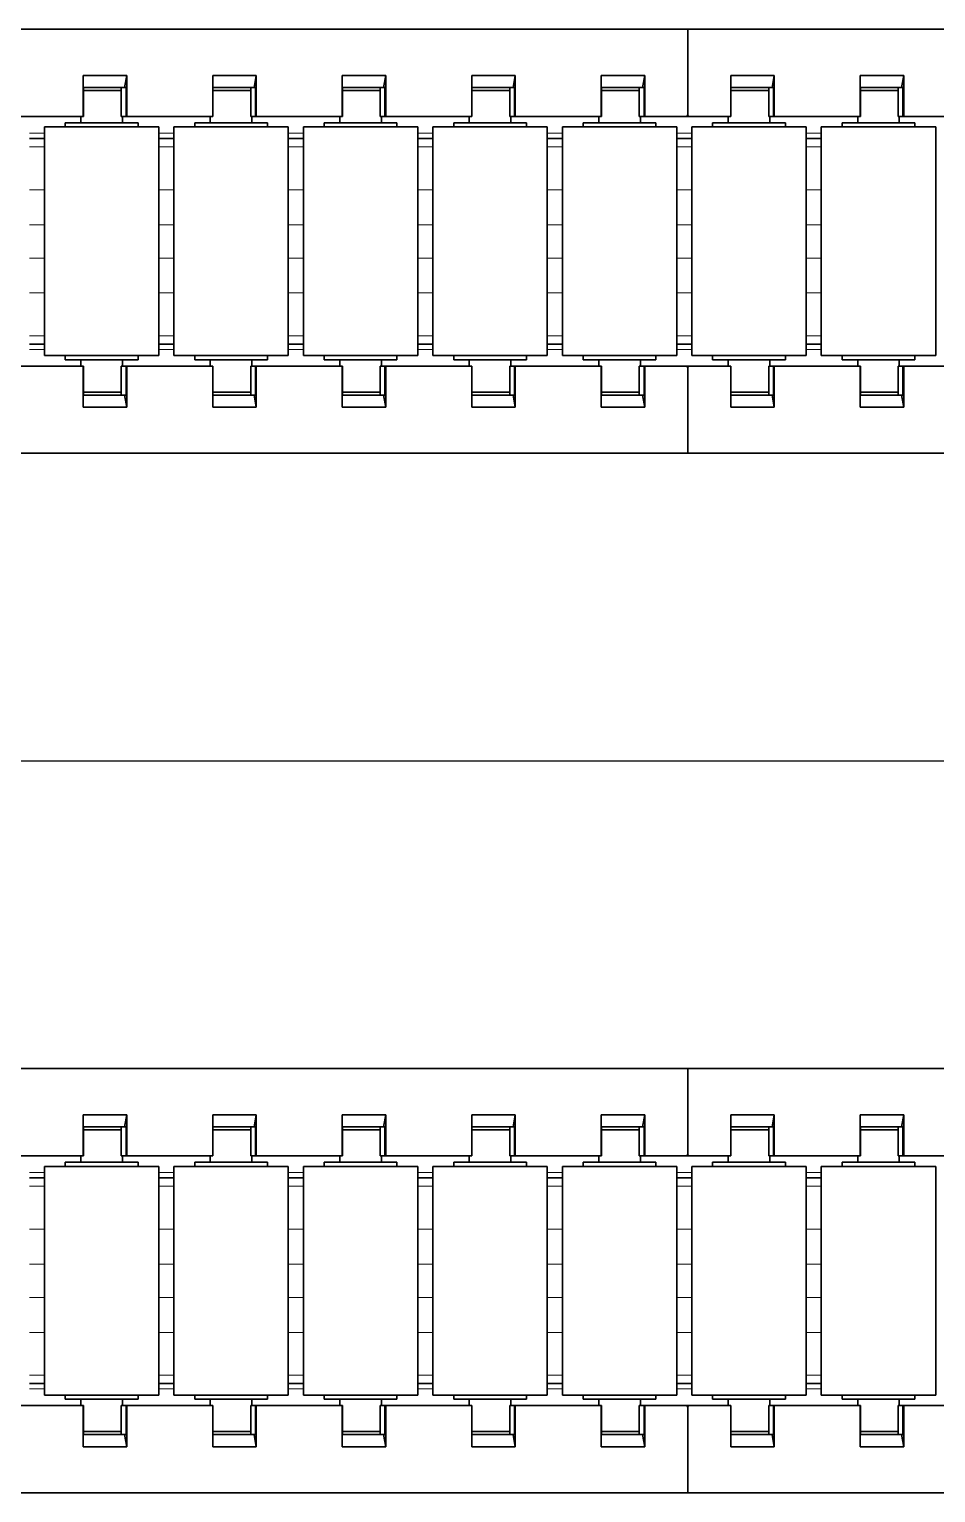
# Model space of a CAD drawing. Header units: inches. Extents: x 185496 to 352137, y 107182 to 179410.
# Drawn here: x 238043.1 to 238130.3, y 167394.4 to 167535.2 of the extents above; entities that cross this region are included whole.
import ezdxf

# ---------------------------------------------------------------- set-up
doc = ezdxf.new("R2010")
doc.units = ezdxf.units.IN
doc.header["$MEASUREMENT"] = 0

# ---------------------------------------------------------------- blocks, each defined once
blk = doc.blocks.new('liaojia')
at = {"color": 7, "lineweight": 35, "ltscale": 0.249049}
for p, q in [((799565.87, -279645.46), (799565.87, -279745.08)), ((799606.67, -279745.08), (799606.67, -279645.46)), ((799665.87, -279645.46), (799665.87, -279745.08)), ((799706.67, -279745.08), (799706.67, -279645.46)), ((799565.87, -279745.08), (799565.87, -279844.7)), ((799606.67, -279844.7), (799606.67, -279745.08)), ((799665.87, -279745.08), (799665.87, -279844.7)), ((799706.67, -279844.7), (799706.67, -279745.08))]:
    blk.add_line(p, q, dxfattribs=at)
at = {"color": 7, "lineweight": 35, "ltscale": 0.020671}
for p, q in [((799574.27, -279716.05), (799574.27, -279724.31)), ((799598.27, -279724.31), (799598.27, -279716.05)), ((799674.27, -279716.05), (799674.27, -279724.31)), ((799698.27, -279724.31), (799698.27, -279716.05)), ((799574.27, -279728.5), (799574.27, -279736.77)), ((799598.27, -279736.77), (799598.27, -279728.5)), ((799674.27, -279728.5), (799674.27, -279736.77)), ((799698.27, -279736.77), (799698.27, -279728.5)), ((799574.27, -279753.4), (799574.27, -279761.67)), ((799598.27, -279761.67), (799598.27, -279753.4)), ((799674.27, -279753.4), (799674.27, -279761.67)), ((799698.27, -279761.67), (799698.27, -279753.4)), ((799574.27, -279765.85), (799574.27, -279774.12)), ((799598.27, -279774.12), (799598.27, -279765.85)), ((799674.27, -279765.85), (799674.27, -279774.12)), ((799698.27, -279774.12), (799698.27, -279765.85)), ((799574.27, -279778.31), (799574.27, -279786.58)), ((799598.27, -279786.58), (799598.27, -279778.31)), ((799674.27, -279778.31), (799674.27, -279786.58)), ((799698.27, -279786.58), (799698.27, -279778.31)), ((799574.27, -279790.76), (799574.27, -279799.03)), ((799598.27, -279799.03), (799598.27, -279790.76)), ((799674.27, -279790.76), (799674.27, -279799.03)), ((799698.27, -279799.03), (799698.27, -279790.76)), ((799574.27, -279803.21), (799574.27, -279811.48)), ((799598.27, -279811.48), (799598.27, -279803.21)), ((799674.27, -279803.21), (799674.27, -279811.48)), ((799698.27, -279811.48), (799698.27, -279803.21))]:
    blk.add_line(p, q, dxfattribs=at)
at = {"color": 7, "lineweight": 35, "ltscale": 0.012551}
for p, q in [((799575.27, -279726.26), (799575.27, -279721.24)), ((799597.27, -279721.24), (799597.27, -279726.26)), ((799675.27, -279726.26), (799675.27, -279721.24)), ((799697.27, -279721.24), (799697.27, -279726.26)), ((799575.27, -279738.71), (799575.27, -279733.69)), ((799597.27, -279733.69), (799597.27, -279738.71)), ((799675.27, -279738.71), (799675.27, -279733.69)), ((799697.27, -279733.69), (799697.27, -279738.71)), ((799575.27, -279751.16), (799575.27, -279746.14)), ((799597.27, -279746.14), (799597.27, -279751.16)), ((799675.27, -279751.16), (799675.27, -279746.14)), ((799697.27, -279746.14), (799697.27, -279751.16)), ((799575.27, -279776.07), (799575.27, -279771.05)), ((799597.27, -279771.05), (799597.27, -279776.07)), ((799675.27, -279776.07), (799675.27, -279771.05)), ((799697.27, -279771.05), (799697.27, -279776.07)), ((799575.27, -279788.52), (799575.27, -279783.5)), ((799597.27, -279783.5), (799597.27, -279788.52)), ((799675.27, -279788.52), (799675.27, -279783.5)), ((799697.27, -279783.5), (799697.27, -279788.52))]:
    blk.add_line(p, q, dxfattribs=at)
at = {"color": 7, "lineweight": 35, "ltscale": 0.055}
for p, q in [((799575.27, -279721.24), (799597.27, -279721.24)), ((799675.27, -279721.24), (799697.27, -279721.24)), ((799575.27, -279732.24), (799597.27, -279732.24)), ((799675.27, -279732.24), (799697.27, -279732.24)), ((799575.27, -279733.69), (799597.27, -279733.69)), ((799675.27, -279733.69), (799697.27, -279733.69)), ((799575.27, -279744.69), (799597.27, -279744.69)), ((799675.27, -279744.69), (799697.27, -279744.69)), ((799575.27, -279746.14), (799597.27, -279746.14)), ((799675.27, -279746.14), (799697.27, -279746.14)), ((799575.27, -279757.14), (799597.27, -279757.14)), ((799675.27, -279757.14), (799697.27, -279757.14)), ((799575.27, -279758.59), (799597.27, -279758.59)), ((799675.27, -279758.59), (799697.27, -279758.59)), ((799575.27, -279769.59), (799597.27, -279769.59)), ((799675.27, -279769.59), (799697.27, -279769.59)), ((799575.27, -279771.05), (799597.27, -279771.05)), ((799675.27, -279771.05), (799697.27, -279771.05)), ((799575.27, -279782.05), (799597.27, -279782.05)), ((799675.27, -279782.05), (799697.27, -279782.05)), ((799575.27, -279783.5), (799597.27, -279783.5)), ((799675.27, -279783.5), (799697.27, -279783.5)), ((799575.27, -279794.5), (799597.27, -279794.5)), ((799675.27, -279794.5), (799697.27, -279794.5)), ((799575.27, -279795.95), (799597.27, -279795.95)), ((799675.27, -279795.95), (799697.27, -279795.95)), ((799575.27, -279806.95), (799597.27, -279806.95)), ((799675.27, -279806.95), (799697.27, -279806.95))]:
    blk.add_line(p, q, dxfattribs=at)
at = {"color": 7, "lineweight": 35, "ltscale": 0.002965}
for p, q in [((799570.31, -279724.31), (799571.47, -279724.53)), ((799601.07, -279724.53), (799602.24, -279724.31)), ((799670.31, -279724.31), (799671.47, -279724.53)), ((799701.07, -279724.53), (799702.24, -279724.31)), ((799570.31, -279736.77), (799571.47, -279736.98)), ((799601.07, -279736.98), (799602.24, -279736.77)), ((799670.31, -279736.77), (799671.47, -279736.98)), ((799701.07, -279736.98), (799702.24, -279736.77)), ((799570.31, -279749.22), (799571.47, -279749.44)), ((799601.07, -279749.44), (799602.24, -279749.22)), ((799670.31, -279749.22), (799671.47, -279749.44)), ((799701.07, -279749.44), (799702.24, -279749.22)), ((799570.31, -279761.67), (799571.47, -279761.89)), ((799601.07, -279761.89), (799602.24, -279761.67)), ((799670.31, -279761.67), (799671.47, -279761.89)), ((799701.07, -279761.89), (799702.24, -279761.67)), ((799570.31, -279774.12), (799571.47, -279774.34)), ((799601.07, -279774.34), (799602.24, -279774.12)), ((799670.31, -279774.12), (799671.47, -279774.34)), ((799701.07, -279774.34), (799702.24, -279774.12)), ((799570.31, -279786.58), (799571.47, -279786.79)), ((799601.07, -279786.79), (799602.24, -279786.58)), ((799670.31, -279786.58), (799671.47, -279786.79)), ((799701.07, -279786.79), (799702.24, -279786.58)), ((799570.31, -279799.03), (799571.47, -279799.25)), ((799601.07, -279799.25), (799602.24, -279799.03)), ((799670.31, -279799.03), (799671.47, -279799.25)), ((799701.07, -279799.25), (799702.24, -279799.03))]:
    blk.add_line(p, q, dxfattribs=at)
at = {"color": 7, "lineweight": 35, "ltscale": 0.009914}
for p, q in [((799570.31, -279724.31), (799574.27, -279724.31)), ((799598.27, -279724.31), (799602.24, -279724.31)), ((799670.31, -279724.31), (799674.27, -279724.31)), ((799698.27, -279724.31), (799702.24, -279724.31)), ((799574.27, -279728.5), (799570.31, -279728.5)), ((799602.24, -279728.5), (799598.27, -279728.5)), ((799674.27, -279728.5), (799670.31, -279728.5)), ((799702.24, -279728.5), (799698.27, -279728.5)), ((799570.31, -279736.77), (799574.27, -279736.77)), ((799598.27, -279736.77), (799602.24, -279736.77)), ((799670.31, -279736.77), (799674.27, -279736.77)), ((799698.27, -279736.77), (799702.24, -279736.77)), ((799574.27, -279740.95), (799570.31, -279740.95)), ((799602.24, -279740.95), (799598.27, -279740.95)), ((799674.27, -279740.95), (799670.31, -279740.95)), ((799702.24, -279740.95), (799698.27, -279740.95)), ((799570.31, -279749.22), (799574.27, -279749.22)), ((799598.27, -279749.22), (799602.24, -279749.22)), ((799670.31, -279749.22), (799674.27, -279749.22)), ((799698.27, -279749.22), (799702.24, -279749.22)), ((799574.27, -279753.4), (799570.31, -279753.4)), ((799602.24, -279753.4), (799598.27, -279753.4)), ((799674.27, -279753.4), (799670.31, -279753.4)), ((799702.24, -279753.4), (799698.27, -279753.4)), ((799570.31, -279761.67), (799574.27, -279761.67)), ((799598.27, -279761.67), (799602.24, -279761.67)), ((799670.31, -279761.67), (799674.27, -279761.67)), ((799698.27, -279761.67), (799702.24, -279761.67)), ((799574.27, -279765.85), (799570.31, -279765.85)), ((799602.24, -279765.85), (799598.27, -279765.85)), ((799674.27, -279765.85), (799670.31, -279765.85)), ((799702.24, -279765.85), (799698.27, -279765.85)), ((799570.31, -279774.12), (799574.27, -279774.12)), ((799598.27, -279774.12), (799602.24, -279774.12)), ((799670.31, -279774.12), (799674.27, -279774.12)), ((799698.27, -279774.12), (799702.24, -279774.12)), ((799574.27, -279778.31), (799570.31, -279778.31)), ((799602.24, -279778.31), (799598.27, -279778.31)), ((799674.27, -279778.31), (799670.31, -279778.31)), ((799702.24, -279778.31), (799698.27, -279778.31)), ((799570.31, -279786.58), (799574.27, -279786.58)), ((799598.27, -279786.58), (799602.24, -279786.58)), ((799670.31, -279786.58), (799674.27, -279786.58)), ((799698.27, -279786.58), (799702.24, -279786.58)), ((799574.27, -279790.76), (799570.31, -279790.76)), ((799602.24, -279790.76), (799598.27, -279790.76)), ((799674.27, -279790.76), (799670.31, -279790.76)), ((799702.24, -279790.76), (799698.27, -279790.76)), ((799570.31, -279799.03), (799574.27, -279799.03)), ((799598.27, -279799.03), (799602.24, -279799.03)), ((799670.31, -279799.03), (799674.27, -279799.03)), ((799698.27, -279799.03), (799702.24, -279799.03)), ((799574.27, -279803.21), (799570.31, -279803.21)), ((799602.24, -279803.21), (799598.27, -279803.21)), ((799674.27, -279803.21), (799670.31, -279803.21)), ((799702.24, -279803.21), (799698.27, -279803.21))]:
    blk.add_line(p, q, dxfattribs=at)
at = {"color": 7, "lineweight": 35, "ltscale": 0.01046}
for p, q in [((799570.31, -279728.5), (799570.31, -279724.31)), ((799602.24, -279724.31), (799602.24, -279728.5)), ((799670.31, -279728.5), (799670.31, -279724.31)), ((799702.24, -279724.31), (799702.24, -279728.5)), ((799570.31, -279740.95), (799570.31, -279736.77)), ((799602.24, -279736.77), (799602.24, -279740.95)), ((799670.31, -279740.95), (799670.31, -279736.77)), ((799702.24, -279736.77), (799702.24, -279740.95)), ((799570.31, -279753.4), (799570.31, -279749.22)), ((799602.24, -279749.22), (799602.24, -279753.4)), ((799670.31, -279753.4), (799670.31, -279749.22)), ((799702.24, -279749.22), (799702.24, -279753.4)), ((799570.31, -279765.85), (799570.31, -279761.67)), ((799602.24, -279761.67), (799602.24, -279765.85)), ((799670.31, -279765.85), (799670.31, -279761.67)), ((799702.24, -279761.67), (799702.24, -279765.85)), ((799570.31, -279778.31), (799570.31, -279774.12)), ((799602.24, -279774.12), (799602.24, -279778.31)), ((799670.31, -279778.31), (799670.31, -279774.12)), ((799702.24, -279774.12), (799702.24, -279778.31)), ((799570.31, -279790.76), (799570.31, -279786.58)), ((799602.24, -279786.58), (799602.24, -279790.76)), ((799670.31, -279790.76), (799670.31, -279786.58)), ((799702.24, -279786.58), (799702.24, -279790.76)), ((799570.31, -279803.21), (799570.31, -279799.03)), ((799602.24, -279799.03), (799602.24, -279803.21)), ((799670.31, -279803.21), (799670.31, -279799.03)), ((799702.24, -279799.03), (799702.24, -279803.21))]:
    blk.add_line(p, q, dxfattribs=at)
at = {"color": 7, "lineweight": 35, "ltscale": 0.007}
for p, q in [((799571.47, -279724.39), (799574.27, -279724.39)), ((799598.27, -279724.39), (799601.07, -279724.39)), ((799671.47, -279724.39), (799674.27, -279724.39)), ((799698.27, -279724.39), (799701.07, -279724.39)), ((799571.47, -279724.84), (799574.27, -279724.84)), ((799601.07, -279724.84), (799598.27, -279724.84)), ((799671.47, -279724.84), (799674.27, -279724.84)), ((799701.07, -279724.84), (799698.27, -279724.84)), ((799571.47, -279728.48), (799574.27, -279728.48)), ((799601.07, -279728.48), (799598.27, -279728.48)), ((799671.47, -279728.48), (799674.27, -279728.48)), ((799701.07, -279728.48), (799698.27, -279728.48)), ((799571.47, -279736.84), (799574.27, -279736.84)), ((799598.27, -279736.84), (799601.07, -279736.84)), ((799671.47, -279736.84), (799674.27, -279736.84)), ((799698.27, -279736.84), (799701.07, -279736.84)), ((799571.47, -279737.3), (799574.27, -279737.3)), ((799601.07, -279737.3), (799598.27, -279737.3)), ((799671.47, -279737.3), (799674.27, -279737.3)), ((799701.07, -279737.3), (799698.27, -279737.3)), ((799571.47, -279740.93), (799574.27, -279740.93)), ((799598.27, -279740.93), (799601.07, -279740.93)), ((799671.47, -279740.93), (799674.27, -279740.93)), ((799698.27, -279740.93), (799701.07, -279740.93)), ((799571.47, -279749.29), (799574.27, -279749.29)), ((799574.27, -279749.75), (799571.47, -279749.75)), ((799598.27, -279749.29), (799601.07, -279749.29)), ((799601.07, -279749.75), (799598.27, -279749.75)), ((799671.47, -279749.29), (799674.27, -279749.29)), ((799674.27, -279749.75), (799671.47, -279749.75)), ((799698.27, -279749.29), (799701.07, -279749.29)), ((799701.07, -279749.75), (799698.27, -279749.75)), ((799571.47, -279753.39), (799574.27, -279753.39)), ((799601.07, -279753.39), (799598.27, -279753.39)), ((799671.47, -279753.39), (799674.27, -279753.39)), ((799701.07, -279753.39), (799698.27, -279753.39)), ((799571.47, -279761.75), (799574.27, -279761.75)), ((799571.47, -279762.2), (799574.27, -279762.2)), ((799598.27, -279761.75), (799601.07, -279761.75)), ((799601.07, -279762.2), (799598.27, -279762.2)), ((799671.47, -279761.75), (799674.27, -279761.75)), ((799671.47, -279762.2), (799674.27, -279762.2)), ((799698.27, -279761.75), (799701.07, -279761.75)), ((799701.07, -279762.2), (799698.27, -279762.2)), ((799571.47, -279765.84), (799574.27, -279765.84)), ((799601.07, -279765.84), (799598.27, -279765.84)), ((799671.47, -279765.84), (799674.27, -279765.84)), ((799701.07, -279765.84), (799698.27, -279765.84)), ((799571.47, -279774.2), (799574.27, -279774.2)), ((799571.47, -279774.65), (799574.27, -279774.65)), ((799598.27, -279774.2), (799601.07, -279774.2)), ((799601.07, -279774.65), (799598.27, -279774.65)), ((799671.47, -279774.2), (799674.27, -279774.2)), ((799671.47, -279774.65), (799674.27, -279774.65)), ((799698.27, -279774.2), (799701.07, -279774.2)), ((799701.07, -279774.65), (799698.27, -279774.65)), ((799571.47, -279778.29), (799574.27, -279778.29)), ((799601.07, -279778.29), (799598.27, -279778.29)), ((799671.47, -279778.29), (799674.27, -279778.29)), ((799701.07, -279778.29), (799698.27, -279778.29)), ((799571.47, -279786.65), (799574.27, -279786.65)), ((799571.47, -279787.11), (799574.27, -279787.11)), ((799598.27, -279786.65), (799601.07, -279786.65)), ((799601.07, -279787.11), (799598.27, -279787.11)), ((799671.47, -279786.65), (799674.27, -279786.65)), ((799671.47, -279787.11), (799674.27, -279787.11)), ((799698.27, -279786.65), (799701.07, -279786.65)), ((799701.07, -279787.11), (799698.27, -279787.11)), ((799571.47, -279790.74), (799574.27, -279790.74)), ((799601.07, -279790.74), (799598.27, -279790.74)), ((799671.47, -279790.74), (799674.27, -279790.74)), ((799701.07, -279790.74), (799698.27, -279790.74)), ((799571.47, -279799.1), (799574.27, -279799.1)), ((799598.27, -279799.1), (799601.07, -279799.1)), ((799671.47, -279799.1), (799674.27, -279799.1)), ((799698.27, -279799.1), (799701.07, -279799.1)), ((799571.47, -279799.56), (799574.27, -279799.56)), ((799601.07, -279799.56), (799598.27, -279799.56)), ((799671.47, -279799.56), (799674.27, -279799.56)), ((799701.07, -279799.56), (799698.27, -279799.56)), ((799571.47, -279803.2), (799574.27, -279803.2)), ((799601.07, -279803.2), (799598.27, -279803.2)), ((799671.47, -279803.2), (799674.27, -279803.2)), ((799701.07, -279803.2), (799698.27, -279803.2))]:
    blk.add_line(p, q, dxfattribs=at)
at = {"color": 7, "lineweight": 35, "ltscale": 0.000893784}
for p, q in [((799571.47, -279724.75), (799571.47, -279724.39)), ((799601.07, -279724.39), (799601.07, -279724.75)), ((799671.47, -279724.75), (799671.47, -279724.39)), ((799701.07, -279724.39), (799701.07, -279724.75)), ((799571.47, -279749.65), (799571.47, -279749.29)), ((799601.07, -279749.29), (799601.07, -279749.65)), ((799671.47, -279749.65), (799671.47, -279749.29)), ((799701.07, -279749.29), (799701.07, -279749.65)), ((799571.47, -279762.1), (799571.47, -279761.75)), ((799601.07, -279761.75), (799601.07, -279762.1)), ((799671.47, -279762.1), (799671.47, -279761.75)), ((799701.07, -279761.75), (799701.07, -279762.1)), ((799571.47, -279787.01), (799571.47, -279786.65)), ((799601.07, -279786.65), (799601.07, -279787.01)), ((799671.47, -279787.01), (799671.47, -279786.65)), ((799701.07, -279786.65), (799701.07, -279787.01)), ((799571.47, -279799.46), (799571.47, -279799.1)), ((799601.07, -279799.1), (799601.07, -279799.46)), ((799671.47, -279799.46), (799671.47, -279799.1)), ((799701.07, -279799.1), (799701.07, -279799.46))]:
    blk.add_line(p, q, dxfattribs=at)
at = {"color": 7, "lineweight": 35, "ltscale": 0.000357056}
for p, q in [((799571.47, -279724.53), (799571.47, -279724.39)), ((799671.47, -279724.53), (799671.47, -279724.39)), ((799571.47, -279736.98), (799571.47, -279736.84)), ((799671.47, -279736.98), (799671.47, -279736.84)), ((799571.47, -279761.89), (799571.47, -279761.75)), ((799671.47, -279761.89), (799671.47, -279761.75)), ((799571.47, -279774.34), (799571.47, -279774.2)), ((799671.47, -279774.34), (799671.47, -279774.2))]:
    blk.add_line(p, q, dxfattribs=at)
at = {"color": 7, "lineweight": 35, "ltscale": 0.000536728}
for p, q in [((799571.47, -279724.53), (799571.47, -279724.75)), ((799671.47, -279724.53), (799671.47, -279724.75)), ((799571.47, -279761.89), (799571.47, -279762.1)), ((799671.47, -279761.89), (799671.47, -279762.1))]:
    blk.add_line(p, q, dxfattribs=at)
at = {"color": 7, "lineweight": 35, "ltscale": 0.000187683}
for p, q in [((799574.27, -279724.39), (799574.27, -279724.31)), ((799598.27, -279724.39), (799598.27, -279724.31)), ((799674.27, -279724.39), (799674.27, -279724.31)), ((799698.27, -279724.39), (799698.27, -279724.31)), ((799574.27, -279736.84), (799574.27, -279736.77)), ((799598.27, -279736.84), (799598.27, -279736.77)), ((799674.27, -279736.84), (799674.27, -279736.77)), ((799698.27, -279736.84), (799698.27, -279736.77)), ((799574.27, -279761.75), (799574.27, -279761.67)), ((799598.27, -279761.75), (799598.27, -279761.67)), ((799674.27, -279761.75), (799674.27, -279761.67)), ((799698.27, -279761.75), (799698.27, -279761.67)), ((799574.27, -279774.2), (799574.27, -279774.12)), ((799598.27, -279774.2), (799598.27, -279774.12)), ((799674.27, -279774.2), (799674.27, -279774.12)), ((799698.27, -279774.2), (799698.27, -279774.12))]:
    blk.add_line(p, q, dxfattribs=at)
at = {"color": 7, "lineweight": 35, "ltscale": 0.001138}
for p, q in [((799574.27, -279724.39), (799574.27, -279724.84)), ((799598.27, -279724.84), (799598.27, -279724.39)), ((799674.27, -279724.39), (799674.27, -279724.84)), ((799698.27, -279724.84), (799698.27, -279724.39)), ((799574.27, -279736.84), (799574.27, -279737.3)), ((799598.27, -279737.3), (799598.27, -279736.84)), ((799674.27, -279736.84), (799674.27, -279737.3)), ((799698.27, -279737.3), (799698.27, -279736.84)), ((799574.27, -279749.29), (799574.27, -279749.75)), ((799598.27, -279749.75), (799598.27, -279749.29)), ((799674.27, -279749.29), (799674.27, -279749.75)), ((799698.27, -279749.75), (799698.27, -279749.29)), ((799574.27, -279761.75), (799574.27, -279762.2)), ((799598.27, -279762.2), (799598.27, -279761.75)), ((799674.27, -279761.75), (799674.27, -279762.2)), ((799698.27, -279762.2), (799698.27, -279761.75)), ((799574.27, -279774.2), (799574.27, -279774.65)), ((799598.27, -279774.65), (799598.27, -279774.2)), ((799674.27, -279774.2), (799674.27, -279774.65)), ((799698.27, -279774.65), (799698.27, -279774.2)), ((799574.27, -279786.65), (799574.27, -279787.11)), ((799598.27, -279787.11), (799598.27, -279786.65)), ((799674.27, -279786.65), (799674.27, -279787.11)), ((799698.27, -279787.11), (799698.27, -279786.65)), ((799574.27, -279799.1), (799574.27, -279799.56)), ((799598.27, -279799.56), (799598.27, -279799.1)), ((799674.27, -279799.1), (799674.27, -279799.56)), ((799698.27, -279799.56), (799698.27, -279799.1))]:
    blk.add_line(p, q, dxfattribs=at)
at = {"color": 7, "lineweight": 35, "ltscale": 0.007987}
for p, q in [((799574.87, -279726.43), (799574.87, -279723.24)), ((799597.67, -279723.24), (799597.67, -279726.43)), ((799674.87, -279726.43), (799674.87, -279723.24)), ((799697.67, -279723.24), (799697.67, -279726.43)), ((799574.87, -279738.88), (799574.87, -279735.69)), ((799597.67, -279735.69), (799597.67, -279738.88)), ((799674.87, -279738.88), (799674.87, -279735.69)), ((799697.67, -279735.69), (799697.67, -279738.88)), ((799574.87, -279763.79), (799574.87, -279760.59)), ((799597.67, -279760.59), (799597.67, -279763.79)), ((799674.87, -279763.79), (799674.87, -279760.59)), ((799697.67, -279760.59), (799697.67, -279763.79)), ((799574.87, -279776.24), (799574.87, -279773.05)), ((799597.67, -279773.05), (799597.67, -279776.24)), ((799674.87, -279776.24), (799674.87, -279773.05)), ((799697.67, -279773.05), (799697.67, -279776.24))]:
    blk.add_line(p, q, dxfattribs=at)
at = {"color": 7, "lineweight": 35, "ltscale": 0.000999832}
for p, q in [((799574.87, -279723.24), (799575.27, -279723.24)), ((799674.87, -279723.24), (799675.27, -279723.24)), ((799574.87, -279730.24), (799575.27, -279730.24)), ((799674.87, -279730.24), (799675.27, -279730.24)), ((799574.87, -279735.69), (799575.27, -279735.69)), ((799674.87, -279735.69), (799675.27, -279735.69)), ((799574.87, -279742.69), (799575.27, -279742.69)), ((799674.87, -279742.69), (799675.27, -279742.69)), ((799574.87, -279748.14), (799575.27, -279748.14)), ((799674.87, -279748.14), (799675.27, -279748.14)), ((799574.87, -279755.14), (799575.27, -279755.14)), ((799674.87, -279755.14), (799675.27, -279755.14)), ((799574.87, -279760.59), (799575.27, -279760.59)), ((799674.87, -279760.59), (799675.27, -279760.59)), ((799574.87, -279767.59), (799575.27, -279767.59)), ((799674.87, -279767.59), (799675.27, -279767.59)), ((799574.87, -279773.05), (799575.27, -279773.05)), ((799674.87, -279773.05), (799675.27, -279773.05)), ((799574.87, -279780.05), (799575.27, -279780.05)), ((799674.87, -279780.05), (799675.27, -279780.05)), ((799574.87, -279785.5), (799575.27, -279785.5)), ((799674.87, -279785.5), (799675.27, -279785.5)), ((799574.87, -279792.5), (799575.27, -279792.5)), ((799674.87, -279792.5), (799675.27, -279792.5)), ((799574.87, -279797.95), (799575.27, -279797.95)), ((799674.87, -279797.95), (799675.27, -279797.95)), ((799574.87, -279804.95), (799575.27, -279804.95)), ((799674.87, -279804.95), (799675.27, -279804.95))]:
    blk.add_line(p, q, dxfattribs=at)
at = {"color": 7, "lineweight": 35, "ltscale": 0.001}
for p, q in [((799597.27, -279723.24), (799597.67, -279723.24)), ((799697.27, -279723.24), (799697.67, -279723.24)), ((799597.27, -279730.24), (799597.67, -279730.24)), ((799697.27, -279730.24), (799697.67, -279730.24)), ((799597.27, -279735.69), (799597.67, -279735.69)), ((799697.27, -279735.69), (799697.67, -279735.69)), ((799597.27, -279742.69), (799597.67, -279742.69)), ((799697.27, -279742.69), (799697.67, -279742.69)), ((799597.27, -279748.14), (799597.67, -279748.14)), ((799697.27, -279748.14), (799697.67, -279748.14)), ((799597.27, -279755.14), (799597.67, -279755.14)), ((799697.27, -279755.14), (799697.67, -279755.14)), ((799597.27, -279760.59), (799597.67, -279760.59)), ((799697.27, -279760.59), (799697.67, -279760.59)), ((799597.27, -279767.59), (799597.67, -279767.59)), ((799697.27, -279767.59), (799697.67, -279767.59)), ((799597.27, -279773.05), (799597.67, -279773.05)), ((799697.27, -279773.05), (799697.67, -279773.05)), ((799597.27, -279780.05), (799597.67, -279780.05)), ((799697.27, -279780.05), (799697.67, -279780.05)), ((799597.27, -279785.5), (799597.67, -279785.5)), ((799697.27, -279785.5), (799697.67, -279785.5)), ((799597.27, -279792.5), (799597.67, -279792.5)), ((799697.27, -279792.5), (799697.67, -279792.5)), ((799597.27, -279797.95), (799597.67, -279797.95)), ((799697.27, -279797.95), (799697.67, -279797.95)), ((799597.27, -279804.95), (799597.67, -279804.95)), ((799697.27, -279804.95), (799697.67, -279804.95))]:
    blk.add_line(p, q, dxfattribs=at)
at = {"color": 7, "lineweight": 35, "ltscale": 0.009386}
for p, q in [((799571.47, -279724.75), (799571.47, -279728.5)), ((799601.07, -279728.5), (799601.07, -279724.75)), ((799671.47, -279724.75), (799671.47, -279728.5)), ((799701.07, -279728.5), (799701.07, -279724.75)), ((799571.47, -279737.2), (799571.47, -279740.95)), ((799601.07, -279740.95), (799601.07, -279737.2)), ((799671.47, -279737.2), (799671.47, -279740.95)), ((799701.07, -279740.95), (799701.07, -279737.2)), ((799571.47, -279749.65), (799571.47, -279753.41)), ((799601.07, -279753.41), (799601.07, -279749.65)), ((799671.47, -279749.65), (799671.47, -279753.41)), ((799701.07, -279753.41), (799701.07, -279749.65)), ((799571.47, -279762.1), (799571.47, -279765.86)), ((799601.07, -279765.86), (799601.07, -279762.1)), ((799671.47, -279762.1), (799671.47, -279765.86)), ((799701.07, -279765.86), (799701.07, -279762.1)), ((799571.47, -279774.56), (799571.47, -279778.31)), ((799601.07, -279778.31), (799601.07, -279774.56)), ((799671.47, -279774.56), (799671.47, -279778.31)), ((799701.07, -279778.31), (799701.07, -279774.56)), ((799571.47, -279787.01), (799571.47, -279790.76)), ((799601.07, -279790.76), (799601.07, -279787.01)), ((799671.47, -279787.01), (799671.47, -279790.76)), ((799701.07, -279790.76), (799701.07, -279787.01)), ((799571.47, -279799.46), (799571.47, -279803.22)), ((799601.07, -279803.22), (799601.07, -279799.46)), ((799671.47, -279799.46), (799671.47, -279803.22)), ((799701.07, -279803.22), (799701.07, -279799.46))]:
    blk.add_line(p, q, dxfattribs=at)
at = {"color": 7, "lineweight": 35, "ltscale": 0.005169}
for p, q in [((799571.77, -279726.91), (799571.77, -279724.84)), ((799671.77, -279726.91), (799671.77, -279724.84)), ((799571.77, -279764.27), (799571.77, -279762.2)), ((799671.77, -279764.27), (799671.77, -279762.2)), ((799571.77, -279776.72), (799571.77, -279774.65)), ((799671.77, -279776.72), (799671.77, -279774.65))]:
    blk.add_line(p, q, dxfattribs=at)
at = {"color": 7, "lineweight": 35, "ltscale": 0.004297}
for p, q in [((799571.77, -279726.56), (799571.77, -279724.84)), ((799600.77, -279724.84), (799600.77, -279726.56)), ((799671.77, -279726.56), (799671.77, -279724.84)), ((799700.77, -279724.84), (799700.77, -279726.56)), ((799571.77, -279751.47), (799571.77, -279749.75)), ((799600.77, -279749.75), (799600.77, -279751.47)), ((799671.77, -279751.47), (799671.77, -279749.75)), ((799700.77, -279749.75), (799700.77, -279751.47)), ((799571.77, -279763.92), (799571.77, -279762.2)), ((799600.77, -279762.2), (799600.77, -279763.92)), ((799671.77, -279763.92), (799671.77, -279762.2)), ((799700.77, -279762.2), (799700.77, -279763.92)), ((799571.77, -279776.37), (799571.77, -279774.65)), ((799600.77, -279774.65), (799600.77, -279776.37)), ((799671.77, -279776.37), (799671.77, -279774.65)), ((799700.77, -279774.65), (799700.77, -279776.37)), ((799571.77, -279801.28), (799571.77, -279799.56)), ((799600.77, -279799.56), (799600.77, -279801.28)), ((799671.77, -279801.28), (799671.77, -279799.56)), ((799700.77, -279799.56), (799700.77, -279801.28))]:
    blk.add_line(p, q, dxfattribs=at)
at = {"color": 7, "lineweight": 35, "ltscale": 0.0015}
for p, q in [((799574.27, -279724.74), (799574.87, -279724.74)), ((799597.67, -279724.74), (799598.27, -279724.74)), ((799674.27, -279724.74), (799674.87, -279724.74)), ((799697.67, -279724.74), (799698.27, -279724.74)), ((799574.27, -279728.74), (799574.87, -279728.74)), ((799597.67, -279728.74), (799598.27, -279728.74)), ((799674.27, -279728.74), (799674.87, -279728.74)), ((799697.67, -279728.74), (799698.27, -279728.74)), ((799574.27, -279737.19), (799574.87, -279737.19)), ((799597.67, -279737.19), (799598.27, -279737.19)), ((799674.27, -279737.19), (799674.87, -279737.19)), ((799697.67, -279737.19), (799698.27, -279737.19)), ((799574.27, -279741.19), (799574.87, -279741.19)), ((799597.67, -279741.19), (799598.27, -279741.19)), ((799674.27, -279741.19), (799674.87, -279741.19)), ((799697.67, -279741.19), (799698.27, -279741.19)), ((799574.27, -279749.64), (799574.87, -279749.64)), ((799597.67, -279749.64), (799598.27, -279749.64)), ((799674.27, -279749.64), (799674.87, -279749.64)), ((799697.67, -279749.64), (799698.27, -279749.64)), ((799574.27, -279753.64), (799574.87, -279753.64)), ((799597.67, -279753.64), (799598.27, -279753.64)), ((799674.27, -279753.64), (799674.87, -279753.64)), ((799697.67, -279753.64), (799698.27, -279753.64)), ((799574.27, -279762.09), (799574.87, -279762.09)), ((799597.67, -279762.09), (799598.27, -279762.09)), ((799674.27, -279762.09), (799674.87, -279762.09)), ((799697.67, -279762.09), (799698.27, -279762.09)), ((799574.27, -279766.09), (799574.87, -279766.09)), ((799597.67, -279766.09), (799598.27, -279766.09)), ((799674.27, -279766.09), (799674.87, -279766.09)), ((799697.67, -279766.09), (799698.27, -279766.09)), ((799574.27, -279774.55), (799574.87, -279774.55)), ((799597.67, -279774.55), (799598.27, -279774.55)), ((799674.27, -279774.55), (799674.87, -279774.55)), ((799697.67, -279774.55), (799698.27, -279774.55)), ((799574.27, -279778.55), (799574.87, -279778.55)), ((799597.67, -279778.55), (799598.27, -279778.55)), ((799674.27, -279778.55), (799674.87, -279778.55)), ((799697.67, -279778.55), (799698.27, -279778.55)), ((799574.27, -279787), (799574.87, -279787)), ((799597.67, -279787), (799598.27, -279787)), ((799674.27, -279787), (799674.87, -279787)), ((799697.67, -279787), (799698.27, -279787)), ((799574.27, -279791), (799574.87, -279791)), ((799597.67, -279791), (799598.27, -279791)), ((799674.27, -279791), (799674.87, -279791)), ((799697.67, -279791), (799698.27, -279791)), ((799574.27, -279799.45), (799574.87, -279799.45)), ((799597.67, -279799.45), (799598.27, -279799.45)), ((799674.27, -279799.45), (799674.87, -279799.45)), ((799697.67, -279799.45), (799698.27, -279799.45)), ((799574.27, -279803.45), (799574.87, -279803.45)), ((799597.67, -279803.45), (799598.27, -279803.45)), ((799674.27, -279803.45), (799674.87, -279803.45)), ((799697.67, -279803.45), (799698.27, -279803.45))]:
    blk.add_line(p, q, dxfattribs=at)
at = {"color": 7, "lineweight": 35, "ltscale": 0.000243759}
for p, q in [((799601.07, -279724.84), (799601.07, -279724.75)), ((799701.07, -279724.84), (799701.07, -279724.75)), ((799601.07, -279749.75), (799601.07, -279749.65)), ((799701.07, -279749.75), (799701.07, -279749.65)), ((799601.07, -279762.2), (799601.07, -279762.1)), ((799701.07, -279762.2), (799701.07, -279762.1)), ((799601.07, -279787.11), (799601.07, -279787.01)), ((799701.07, -279787.11), (799701.07, -279787.01)), ((799601.07, -279799.56), (799601.07, -279799.46)), ((799701.07, -279799.56), (799701.07, -279799.46))]:
    blk.add_line(p, q, dxfattribs=at)
at = {"color": 7, "lineweight": 13, "ltscale": 0.009093}
for p, q in [((799601.07, -279728.48), (799601.07, -279724.84)), ((799701.07, -279728.48), (799701.07, -279724.84)), ((799601.07, -279740.93), (799601.07, -279737.3)), ((799701.07, -279740.93), (799701.07, -279737.3)), ((799601.07, -279753.39), (799601.07, -279749.75)), ((799701.07, -279753.39), (799701.07, -279749.75)), ((799601.07, -279765.84), (799601.07, -279762.2)), ((799701.07, -279765.84), (799701.07, -279762.2)), ((799601.07, -279778.29), (799601.07, -279774.65)), ((799701.07, -279778.29), (799701.07, -279774.65)), ((799601.07, -279790.74), (799601.07, -279787.11)), ((799701.07, -279790.74), (799701.07, -279787.11)), ((799601.07, -279803.2), (799601.07, -279799.56)), ((799701.07, -279803.2), (799701.07, -279799.56))]:
    blk.add_line(p, q, dxfattribs=at)
at = {"color": 7, "lineweight": 35, "ltscale": 0.004796}
for p, q in [((799571.77, -279728.48), (799571.77, -279726.56)), ((799600.77, -279726.56), (799600.77, -279728.48)), ((799671.77, -279728.48), (799671.77, -279726.56)), ((799700.77, -279726.56), (799700.77, -279728.48)), ((799571.77, -279753.39), (799571.77, -279751.47)), ((799600.77, -279751.47), (799600.77, -279753.39)), ((799671.77, -279753.39), (799671.77, -279751.47)), ((799700.77, -279751.47), (799700.77, -279753.39)), ((799571.77, -279765.84), (799571.77, -279763.92)), ((799600.77, -279763.92), (799600.77, -279765.84)), ((799671.77, -279765.84), (799671.77, -279763.92)), ((799700.77, -279763.92), (799700.77, -279765.84)), ((799571.77, -279803.2), (799571.77, -279801.28)), ((799600.77, -279801.28), (799600.77, -279803.2)), ((799671.77, -279803.2), (799671.77, -279801.28)), ((799700.77, -279801.28), (799700.77, -279803.2))]:
    blk.add_line(p, q, dxfattribs=at)
at = {"color": 7, "lineweight": 35, "ltscale": 0.003925}
for p, q in [((799571.77, -279728.48), (799571.77, -279726.91)), ((799671.77, -279728.48), (799671.77, -279726.91)), ((799571.77, -279740.93), (799571.77, -279739.36)), ((799671.77, -279740.93), (799671.77, -279739.36)), ((799571.77, -279753.39), (799571.77, -279751.82)), ((799671.77, -279753.39), (799671.77, -279751.82)), ((799571.77, -279765.84), (799571.77, -279764.27)), ((799671.77, -279765.84), (799671.77, -279764.27)), ((799571.77, -279778.29), (799571.77, -279776.72)), ((799671.77, -279778.29), (799671.77, -279776.72)), ((799571.77, -279790.74), (799571.77, -279789.17)), ((799671.77, -279790.74), (799671.77, -279789.17)), ((799571.77, -279803.2), (799571.77, -279801.63)), ((799671.77, -279803.2), (799671.77, -279801.63))]:
    blk.add_line(p, q, dxfattribs=at)
at = {"color": 7, "lineweight": 35, "ltscale": 0.009513}
for p, q in [((799574.87, -279730.24), (799574.87, -279726.43)), ((799597.67, -279730.24), (799597.67, -279726.43)), ((799674.87, -279730.24), (799674.87, -279726.43)), ((799697.67, -279730.24), (799697.67, -279726.43)), ((799574.87, -279742.69), (799574.87, -279738.88)), ((799597.67, -279742.69), (799597.67, -279738.88)), ((799674.87, -279742.69), (799674.87, -279738.88)), ((799697.67, -279742.69), (799697.67, -279738.88)), ((799574.87, -279755.14), (799574.87, -279751.34)), ((799597.67, -279755.14), (799597.67, -279751.34)), ((799674.87, -279755.14), (799674.87, -279751.34)), ((799697.67, -279755.14), (799697.67, -279751.34)), ((799574.87, -279767.59), (799574.87, -279763.79)), ((799597.67, -279767.59), (799597.67, -279763.79)), ((799674.87, -279767.59), (799674.87, -279763.79)), ((799697.67, -279767.59), (799697.67, -279763.79)), ((799574.87, -279780.05), (799574.87, -279776.24)), ((799597.67, -279780.05), (799597.67, -279776.24)), ((799674.87, -279780.05), (799674.87, -279776.24)), ((799697.67, -279780.05), (799697.67, -279776.24)), ((799574.87, -279804.95), (799574.87, -279801.15)), ((799597.67, -279804.95), (799597.67, -279801.15)), ((799674.87, -279804.95), (799674.87, -279801.15)), ((799697.67, -279804.95), (799697.67, -279801.15))]:
    blk.add_line(p, q, dxfattribs=at)
at = {"color": 7, "lineweight": 35, "ltscale": 0.014948}
for p, q in [((799575.27, -279732.24), (799575.27, -279726.26)), ((799597.27, -279726.26), (799597.27, -279732.24)), ((799675.27, -279732.24), (799675.27, -279726.26)), ((799697.27, -279726.26), (799697.27, -279732.24)), ((799575.27, -279744.69), (799575.27, -279738.71)), ((799597.27, -279738.71), (799597.27, -279744.69)), ((799675.27, -279744.69), (799675.27, -279738.71)), ((799697.27, -279738.71), (799697.27, -279744.69)), ((799575.27, -279769.59), (799575.27, -279763.61)), ((799597.27, -279763.61), (799597.27, -279769.59)), ((799675.27, -279769.59), (799675.27, -279763.61)), ((799697.27, -279763.61), (799697.27, -279769.59)), ((799575.27, -279782.05), (799575.27, -279776.07)), ((799597.27, -279776.07), (799597.27, -279782.05)), ((799675.27, -279782.05), (799675.27, -279776.07)), ((799697.27, -279776.07), (799697.27, -279782.05)), ((799575.27, -279806.95), (799575.27, -279800.97)), ((799597.27, -279800.97), (799597.27, -279806.95)), ((799675.27, -279806.95), (799675.27, -279800.97)), ((799697.27, -279800.97), (799697.27, -279806.95))]:
    blk.add_line(p, q, dxfattribs=at)
at = {"color": 7, "lineweight": 35, "ltscale": 4.15802e-05}
for p, q in [((799574.27, -279728.48), (799574.27, -279728.5)), ((799598.27, -279728.5), (799598.27, -279728.48)), ((799601.07, -279728.48), (799601.07, -279728.5)), ((799674.27, -279728.48), (799674.27, -279728.5)), ((799698.27, -279728.5), (799698.27, -279728.48)), ((799701.07, -279728.48), (799701.07, -279728.5)), ((799574.27, -279753.39), (799574.27, -279753.4)), ((799598.27, -279753.4), (799598.27, -279753.39)), ((799601.07, -279753.39), (799601.07, -279753.4)), ((799674.27, -279753.39), (799674.27, -279753.4)), ((799698.27, -279753.4), (799698.27, -279753.39)), ((799701.07, -279753.39), (799701.07, -279753.4)), ((799574.27, -279765.84), (799574.27, -279765.85)), ((799598.27, -279765.85), (799598.27, -279765.84)), ((799601.07, -279765.84), (799601.07, -279765.85)), ((799674.27, -279765.84), (799674.27, -279765.85)), ((799698.27, -279765.85), (799698.27, -279765.84)), ((799701.07, -279765.84), (799701.07, -279765.85)), ((799574.27, -279803.2), (799574.27, -279803.21)), ((799598.27, -279803.21), (799598.27, -279803.2)), ((799601.07, -279803.2), (799601.07, -279803.21)), ((799674.27, -279803.2), (799674.27, -279803.21)), ((799698.27, -279803.21), (799698.27, -279803.2)), ((799701.07, -279803.2), (799701.07, -279803.21))]:
    blk.add_line(p, q, dxfattribs=at)
at = {"color": 7, "lineweight": 13, "ltscale": 0.003631}
for p, q in [((799575.87, -279733.69), (799575.87, -279732.24)), ((799577.19, -279733.69), (799577.19, -279732.24)), ((799581.31, -279733.69), (799581.31, -279732.24)), ((799584.67, -279733.69), (799584.67, -279732.24)), ((799587.88, -279733.69), (799587.88, -279732.24)), ((799591.24, -279733.69), (799591.24, -279732.24)), ((799595.36, -279733.69), (799595.36, -279732.24)), ((799596.67, -279733.69), (799596.67, -279732.24)), ((799675.87, -279733.69), (799675.87, -279732.24)), ((799677.19, -279733.69), (799677.19, -279732.24)), ((799681.31, -279733.69), (799681.31, -279732.24)), ((799684.67, -279733.69), (799684.67, -279732.24)), ((799687.88, -279733.69), (799687.88, -279732.24)), ((799691.24, -279733.69), (799691.24, -279732.24)), ((799695.36, -279733.69), (799695.36, -279732.24)), ((799696.67, -279733.69), (799696.67, -279732.24)), ((799575.87, -279746.14), (799575.87, -279744.69)), ((799577.19, -279746.14), (799577.19, -279744.69)), ((799581.31, -279746.14), (799581.31, -279744.69)), ((799584.67, -279746.14), (799584.67, -279744.69)), ((799587.88, -279746.14), (799587.88, -279744.69)), ((799591.24, -279746.14), (799591.24, -279744.69)), ((799595.36, -279746.14), (799595.36, -279744.69)), ((799596.67, -279746.14), (799596.67, -279744.69)), ((799675.87, -279746.14), (799675.87, -279744.69)), ((799677.19, -279746.14), (799677.19, -279744.69)), ((799681.31, -279746.14), (799681.31, -279744.69)), ((799684.67, -279746.14), (799684.67, -279744.69)), ((799687.88, -279746.14), (799687.88, -279744.69)), ((799691.24, -279746.14), (799691.24, -279744.69)), ((799695.36, -279746.14), (799695.36, -279744.69)), ((799696.67, -279746.14), (799696.67, -279744.69)), ((799575.87, -279758.59), (799575.87, -279757.14)), ((799577.19, -279758.59), (799577.19, -279757.14)), ((799581.31, -279758.59), (799581.31, -279757.14)), ((799584.67, -279758.59), (799584.67, -279757.14)), ((799587.88, -279758.59), (799587.88, -279757.14)), ((799591.24, -279758.59), (799591.24, -279757.14)), ((799595.36, -279758.59), (799595.36, -279757.14)), ((799596.67, -279758.59), (799596.67, -279757.14)), ((799675.87, -279758.59), (799675.87, -279757.14)), ((799677.19, -279758.59), (799677.19, -279757.14)), ((799681.31, -279758.59), (799681.31, -279757.14)), ((799684.67, -279758.59), (799684.67, -279757.14)), ((799687.88, -279758.59), (799687.88, -279757.14)), ((799691.24, -279758.59), (799691.24, -279757.14)), ((799695.36, -279758.59), (799695.36, -279757.14)), ((799696.67, -279758.59), (799696.67, -279757.14)), ((799575.87, -279771.05), (799575.87, -279769.59)), ((799577.19, -279771.05), (799577.19, -279769.59)), ((799581.31, -279771.05), (799581.31, -279769.59)), ((799584.67, -279771.05), (799584.67, -279769.59)), ((799587.88, -279771.05), (799587.88, -279769.59)), ((799591.24, -279771.05), (799591.24, -279769.59)), ((799595.36, -279771.05), (799595.36, -279769.59)), ((799596.67, -279771.05), (799596.67, -279769.59)), ((799675.87, -279771.05), (799675.87, -279769.59)), ((799677.19, -279771.05), (799677.19, -279769.59)), ((799681.31, -279771.05), (799681.31, -279769.59)), ((799684.67, -279771.05), (799684.67, -279769.59)), ((799687.88, -279771.05), (799687.88, -279769.59)), ((799691.24, -279771.05), (799691.24, -279769.59)), ((799695.36, -279771.05), (799695.36, -279769.59)), ((799696.67, -279771.05), (799696.67, -279769.59)), ((799575.87, -279783.5), (799575.87, -279782.05)), ((799577.19, -279783.5), (799577.19, -279782.05)), ((799581.31, -279783.5), (799581.31, -279782.05)), ((799584.67, -279783.5), (799584.67, -279782.05)), ((799587.88, -279783.5), (799587.88, -279782.05)), ((799591.24, -279783.5), (799591.24, -279782.05)), ((799595.36, -279783.5), (799595.36, -279782.05)), ((799596.67, -279783.5), (799596.67, -279782.05)), ((799675.87, -279783.5), (799675.87, -279782.05)), ((799677.19, -279783.5), (799677.19, -279782.05)), ((799681.31, -279783.5), (799681.31, -279782.05)), ((799684.67, -279783.5), (799684.67, -279782.05)), ((799687.88, -279783.5), (799687.88, -279782.05)), ((799691.24, -279783.5), (799691.24, -279782.05)), ((799695.36, -279783.5), (799695.36, -279782.05)), ((799696.67, -279783.5), (799696.67, -279782.05)), ((799575.87, -279795.95), (799575.87, -279794.5)), ((799577.19, -279795.95), (799577.19, -279794.5)), ((799581.31, -279795.95), (799581.31, -279794.5)), ((799584.67, -279795.95), (799584.67, -279794.5)), ((799587.88, -279795.95), (799587.88, -279794.5)), ((799591.24, -279795.95), (799591.24, -279794.5)), ((799595.36, -279795.95), (799595.36, -279794.5)), ((799596.67, -279795.95), (799596.67, -279794.5)), ((799675.87, -279795.95), (799675.87, -279794.5)), ((799677.19, -279795.95), (799677.19, -279794.5)), ((799681.31, -279795.95), (799681.31, -279794.5)), ((799684.67, -279795.95), (799684.67, -279794.5)), ((799687.88, -279795.95), (799687.88, -279794.5)), ((799691.24, -279795.95), (799691.24, -279794.5)), ((799695.36, -279795.95), (799695.36, -279794.5)), ((799696.67, -279795.95), (799696.67, -279794.5)), ((799575.87, -279808.4), (799575.87, -279806.95)), ((799577.19, -279808.4), (799577.19, -279806.95)), ((799581.31, -279808.4), (799581.31, -279806.95)), ((799584.67, -279808.4), (799584.67, -279806.95)), ((799587.88, -279808.4), (799587.88, -279806.95)), ((799591.24, -279808.4), (799591.24, -279806.95)), ((799595.36, -279808.4), (799595.36, -279806.95)), ((799596.67, -279808.4), (799596.67, -279806.95)), ((799675.87, -279808.4), (799675.87, -279806.95)), ((799677.19, -279808.4), (799677.19, -279806.95)), ((799681.31, -279808.4), (799681.31, -279806.95)), ((799684.67, -279808.4), (799684.67, -279806.95)), ((799687.88, -279808.4), (799687.88, -279806.95)), ((799691.24, -279808.4), (799691.24, -279806.95)), ((799695.36, -279808.4), (799695.36, -279806.95)), ((799696.67, -279808.4), (799696.67, -279806.95))]:
    blk.add_line(p, q, dxfattribs=at)
at = {"color": 7, "lineweight": 35, "ltscale": 0.003631}
for p, q in [((799576.37, -279733.69), (799576.37, -279732.24)), ((799596.17, -279733.69), (799596.17, -279732.24)), ((799676.37, -279733.69), (799676.37, -279732.24)), ((799696.17, -279733.69), (799696.17, -279732.24)), ((799576.37, -279746.14), (799576.37, -279744.69)), ((799596.17, -279746.14), (799596.17, -279744.69)), ((799676.37, -279746.14), (799676.37, -279744.69)), ((799696.17, -279746.14), (799696.17, -279744.69)), ((799576.37, -279758.59), (799576.37, -279757.14)), ((799596.17, -279758.59), (799596.17, -279757.14)), ((799676.37, -279758.59), (799676.37, -279757.14)), ((799696.17, -279758.59), (799696.17, -279757.14)), ((799576.37, -279771.05), (799576.37, -279769.59)), ((799596.17, -279771.05), (799596.17, -279769.59)), ((799676.37, -279771.05), (799676.37, -279769.59)), ((799696.17, -279771.05), (799696.17, -279769.59)), ((799576.37, -279783.5), (799576.37, -279782.05)), ((799596.17, -279783.5), (799596.17, -279782.05)), ((799676.37, -279783.5), (799676.37, -279782.05)), ((799696.17, -279783.5), (799696.17, -279782.05)), ((799576.37, -279795.95), (799576.37, -279794.5)), ((799596.17, -279795.95), (799596.17, -279794.5)), ((799676.37, -279795.95), (799676.37, -279794.5)), ((799696.17, -279795.95), (799696.17, -279794.5)), ((799576.37, -279808.4), (799576.37, -279806.95)), ((799596.17, -279808.4), (799596.17, -279806.95)), ((799676.37, -279808.4), (799676.37, -279806.95)), ((799696.17, -279808.4), (799696.17, -279806.95))]:
    blk.add_line(p, q, dxfattribs=at)
at = {"color": 7, "lineweight": 35, "ltscale": 0.000894165}
for p, q in [((799571.47, -279737.2), (799571.47, -279736.84)), ((799601.07, -279736.84), (799601.07, -279737.2)), ((799671.47, -279737.2), (799671.47, -279736.84)), ((799701.07, -279736.84), (799701.07, -279737.2)), ((799571.47, -279774.56), (799571.47, -279774.2)), ((799601.07, -279774.2), (799601.07, -279774.56)), ((799671.47, -279774.56), (799671.47, -279774.2)), ((799701.07, -279774.2), (799701.07, -279774.56))]:
    blk.add_line(p, q, dxfattribs=at)
at = {"color": 7, "lineweight": 35, "ltscale": 0.000537109}
for p, q in [((799571.47, -279736.98), (799571.47, -279737.2)), ((799671.47, -279736.98), (799671.47, -279737.2)), ((799571.47, -279749.65), (799571.47, -279749.44)), ((799671.47, -279749.65), (799671.47, -279749.44)), ((799571.47, -279774.34), (799571.47, -279774.56)), ((799671.47, -279774.34), (799671.47, -279774.56)), ((799571.47, -279786.79), (799571.47, -279787.01)), ((799671.47, -279786.79), (799671.47, -279787.01)), ((799571.47, -279799.25), (799571.47, -279799.46)), ((799671.47, -279799.25), (799671.47, -279799.46))]:
    blk.add_line(p, q, dxfattribs=at)
at = {"color": 7, "lineweight": 35, "ltscale": 0.000243378}
for p, q in [((799601.07, -279737.3), (799601.07, -279737.2)), ((799701.07, -279737.3), (799701.07, -279737.2)), ((799601.07, -279774.65), (799601.07, -279774.56)), ((799701.07, -279774.65), (799701.07, -279774.56))]:
    blk.add_line(p, q, dxfattribs=at)
at = {"color": 7, "lineweight": 35, "ltscale": 0.005168}
for p, q in [((799571.77, -279739.36), (799571.77, -279737.3)), ((799671.77, -279739.36), (799671.77, -279737.3)), ((799571.77, -279751.82), (799571.77, -279749.75)), ((799671.77, -279751.82), (799671.77, -279749.75)), ((799571.77, -279789.17), (799571.77, -279787.11)), ((799671.77, -279789.17), (799671.77, -279787.11)), ((799571.77, -279801.63), (799571.77, -279799.56)), ((799671.77, -279801.63), (799671.77, -279799.56))]:
    blk.add_line(p, q, dxfattribs=at)
at = {"color": 7, "lineweight": 35, "ltscale": 0.004296}
for p, q in [((799571.77, -279739.01), (799571.77, -279737.3)), ((799600.77, -279737.3), (799600.77, -279739.01)), ((799671.77, -279739.01), (799671.77, -279737.3)), ((799700.77, -279737.3), (799700.77, -279739.01)), ((799571.77, -279788.82), (799571.77, -279787.11)), ((799600.77, -279787.11), (799600.77, -279788.82)), ((799671.77, -279788.82), (799671.77, -279787.11)), ((799700.77, -279787.11), (799700.77, -279788.82))]:
    blk.add_line(p, q, dxfattribs=at)
at = {"color": 7, "lineweight": 35, "ltscale": 0.004797}
for p, q in [((799571.77, -279740.93), (799571.77, -279739.01)), ((799600.77, -279739.01), (799600.77, -279740.93)), ((799671.77, -279740.93), (799671.77, -279739.01)), ((799700.77, -279739.01), (799700.77, -279740.93)), ((799571.77, -279778.29), (799571.77, -279776.37)), ((799600.77, -279776.37), (799600.77, -279778.29)), ((799671.77, -279778.29), (799671.77, -279776.37)), ((799700.77, -279776.37), (799700.77, -279778.29)), ((799571.77, -279790.74), (799571.77, -279788.82)), ((799600.77, -279788.82), (799600.77, -279790.74)), ((799671.77, -279790.74), (799671.77, -279788.82)), ((799700.77, -279788.82), (799700.77, -279790.74))]:
    blk.add_line(p, q, dxfattribs=at)
at = {"color": 7, "lineweight": 35, "ltscale": 4.11987e-05}
for p, q in [((799574.27, -279740.93), (799574.27, -279740.95)), ((799598.27, -279740.95), (799598.27, -279740.93)), ((799601.07, -279740.95), (799601.07, -279740.93)), ((799674.27, -279740.93), (799674.27, -279740.95)), ((799698.27, -279740.95), (799698.27, -279740.93)), ((799701.07, -279740.95), (799701.07, -279740.93)), ((799574.27, -279778.29), (799574.27, -279778.31)), ((799598.27, -279778.31), (799598.27, -279778.29)), ((799601.07, -279778.29), (799601.07, -279778.31)), ((799674.27, -279778.29), (799674.27, -279778.31)), ((799698.27, -279778.31), (799698.27, -279778.29)), ((799701.07, -279778.29), (799701.07, -279778.31)), ((799574.27, -279790.74), (799574.27, -279790.76)), ((799598.27, -279790.76), (799598.27, -279790.74)), ((799601.07, -279790.74), (799601.07, -279790.76)), ((799674.27, -279790.74), (799674.27, -279790.76)), ((799698.27, -279790.76), (799698.27, -279790.74)), ((799701.07, -279790.74), (799701.07, -279790.76))]:
    blk.add_line(p, q, dxfattribs=at)
at = {"color": 7, "lineweight": 35, "ltscale": 0.009838}
for p, q in [((799574.27, -279740.95), (799574.27, -279744.88)), ((799598.27, -279744.88), (799598.27, -279740.95)), ((799674.27, -279740.95), (799674.27, -279744.88)), ((799698.27, -279744.88), (799698.27, -279740.95))]:
    blk.add_line(p, q, dxfattribs=at)
at = {"color": 7, "lineweight": 35, "ltscale": 0.00032692}
for p, q in [((799565.87, -279744.85), (799565.87, -279744.98)), ((799665.87, -279744.85), (799665.87, -279744.98))]:
    blk.add_line(p, q, dxfattribs=at)
at = {"color": 7, "lineweight": 35, "ltscale": 0.0205}
for p, q in [((799565.87, -279745.08), (799574.07, -279745.08)), ((799574.07, -279745.08), (799565.87, -279745.08)), ((799598.47, -279745.08), (799606.67, -279745.08)), ((799606.67, -279745.08), (799598.47, -279745.08)), ((799665.87, -279745.08), (799674.07, -279745.08)), ((799674.07, -279745.08), (799665.87, -279745.08)), ((799698.47, -279745.08), (799706.67, -279745.08)), ((799706.67, -279745.08), (799698.47, -279745.08))]:
    blk.add_line(p, q, dxfattribs=at)
at = {"color": 7, "lineweight": 35, "ltscale": 0.000653839}
for p, q in [((799565.87, -279745.08), (799565.87, -279745.35)), ((799665.87, -279745.08), (799665.87, -279745.35))]:
    blk.add_line(p, q, dxfattribs=at)
at = {"color": 7, "lineweight": 35, "ltscale": 0.000653458}
for p, q in [((799574.27, -279744.88), (799574.27, -279745.15)), ((799598.27, -279745.15), (799598.27, -279744.88)), ((799674.27, -279744.88), (799674.27, -279745.15)), ((799698.27, -279745.15), (799698.27, -279744.88))]:
    blk.add_line(p, q, dxfattribs=at)
at = {"color": 7, "lineweight": 35, "ltscale": 0.000336075}
for p, q in [((799574.27, -279745.15), (799574.27, -279745.28)), ((799674.27, -279745.15), (799674.27, -279745.28))]:
    blk.add_line(p, q, dxfattribs=at)
at = {"color": 7, "lineweight": 35, "ltscale": 0.009837}
for p, q in [((799574.27, -279745.28), (799574.27, -279749.22)), ((799598.27, -279749.22), (799598.27, -279745.28)), ((799674.27, -279745.28), (799674.27, -279749.22)), ((799698.27, -279749.22), (799698.27, -279745.28))]:
    blk.add_line(p, q, dxfattribs=at)
at = {"color": 7, "lineweight": 35, "ltscale": 0.001377}
for p, q in [((799598.27, -279745.7), (799598.27, -279745.15)), ((799698.27, -279745.7), (799698.27, -279745.15))]:
    blk.add_line(p, q, dxfattribs=at)
at = {"color": 7, "lineweight": 35, "ltscale": 0.000746918}
for p, q in [((799598.27, -279745.7), (799598.27, -279746)), ((799698.27, -279745.7), (799698.27, -279746))]:
    blk.add_line(p, q, dxfattribs=at)
at = {"color": 7, "lineweight": 35, "ltscale": 0.000828171}
for p, q in [((799598.27, -279746.33), (799598.27, -279746)), ((799698.27, -279746.33), (799698.27, -279746))]:
    blk.add_line(p, q, dxfattribs=at)
at = {"color": 7, "lineweight": 35, "ltscale": 0.007988}
for p, q in [((799574.87, -279751.34), (799574.87, -279748.14)), ((799597.67, -279748.14), (799597.67, -279751.34)), ((799674.87, -279751.34), (799674.87, -279748.14)), ((799697.67, -279748.14), (799697.67, -279751.34)), ((799574.87, -279788.69), (799574.87, -279785.5)), ((799597.67, -279785.5), (799597.67, -279788.69)), ((799674.87, -279788.69), (799674.87, -279785.5)), ((799697.67, -279785.5), (799697.67, -279788.69)), ((799574.87, -279801.15), (799574.87, -279797.95)), ((799597.67, -279797.95), (799597.67, -279801.15)), ((799674.87, -279801.15), (799674.87, -279797.95)), ((799697.67, -279797.95), (799697.67, -279801.15))]:
    blk.add_line(p, q, dxfattribs=at)
at = {"color": 7, "lineweight": 35, "ltscale": 0.000356674}
for p, q in [((799571.47, -279749.44), (799571.47, -279749.29)), ((799671.47, -279749.44), (799671.47, -279749.29)), ((799571.47, -279786.79), (799571.47, -279786.65)), ((799671.47, -279786.79), (799671.47, -279786.65)), ((799571.47, -279799.25), (799571.47, -279799.1)), ((799671.47, -279799.25), (799671.47, -279799.1))]:
    blk.add_line(p, q, dxfattribs=at)
at = {"color": 7, "lineweight": 35, "ltscale": 0.000188065}
for p, q in [((799574.27, -279749.29), (799574.27, -279749.22)), ((799598.27, -279749.29), (799598.27, -279749.22)), ((799674.27, -279749.29), (799674.27, -279749.22)), ((799698.27, -279749.29), (799698.27, -279749.22)), ((799574.27, -279786.65), (799574.27, -279786.58)), ((799598.27, -279786.65), (799598.27, -279786.58)), ((799674.27, -279786.65), (799674.27, -279786.58)), ((799698.27, -279786.65), (799698.27, -279786.58)), ((799574.27, -279799.1), (799574.27, -279799.03)), ((799598.27, -279799.1), (799598.27, -279799.03)), ((799674.27, -279799.1), (799674.27, -279799.03)), ((799698.27, -279799.1), (799698.27, -279799.03))]:
    blk.add_line(p, q, dxfattribs=at)
at = {"color": 7, "lineweight": 35, "ltscale": 0.014949}
for p, q in [((799575.27, -279757.14), (799575.27, -279751.16)), ((799597.27, -279751.16), (799597.27, -279757.14)), ((799675.27, -279757.14), (799675.27, -279751.16)), ((799697.27, -279751.16), (799697.27, -279757.14)), ((799575.27, -279794.5), (799575.27, -279788.52)), ((799597.27, -279788.52), (799597.27, -279794.5)), ((799675.27, -279794.5), (799675.27, -279788.52)), ((799697.27, -279788.52), (799697.27, -279794.5))]:
    blk.add_line(p, q, dxfattribs=at)
at = {"color": 7, "lineweight": 35, "ltscale": 0.012552}
for p, q in [((799575.27, -279763.61), (799575.27, -279758.59)), ((799597.27, -279758.59), (799597.27, -279763.61)), ((799675.27, -279763.61), (799675.27, -279758.59)), ((799697.27, -279758.59), (799697.27, -279763.61)), ((799575.27, -279800.97), (799575.27, -279795.95)), ((799597.27, -279795.95), (799597.27, -279800.97)), ((799675.27, -279800.97), (799675.27, -279795.95)), ((799697.27, -279795.95), (799697.27, -279800.97))]:
    blk.add_line(p, q, dxfattribs=at)
at = {"color": 7, "lineweight": 35, "ltscale": 0.009512}
for p, q in [((799574.87, -279792.5), (799574.87, -279788.69)), ((799597.67, -279792.5), (799597.67, -279788.69)), ((799674.87, -279792.5), (799674.87, -279788.69)), ((799697.67, -279792.5), (799697.67, -279788.69))]:
    blk.add_line(p, q, dxfattribs=at)
at = {"color": 7, "lineweight": 35}
for centre, start_param, end_param in [((799574.07, -279744.88), 4.712389, 6.283185), ((799574.07, -279745.28), 6.283185, 7.853982), ((799574.07, -279745.15), 5.932216, 6.283185), ((799598.47, -279744.88), 3.141593, 4.712389), ((799598.47, -279745.28), 1.570796, 3.141593), ((799598.47, -279745.15), 3.141593, 3.492593), ((799674.07, -279744.88), 4.712389, 6.283185), ((799674.07, -279745.28), 6.283185, 7.853982), ((799674.07, -279745.15), 5.932216, 6.283185), ((799698.47, -279744.88), 3.141593, 4.712389), ((799698.47, -279745.28), 1.570796, 3.141593), ((799698.47, -279745.15), 3.141593, 3.492593)]:
    blk.add_ellipse(centre, major_axis=(0.2, 0), ratio=0.996195, start_param=start_param, end_param=end_param, dxfattribs=at)

msp = doc.modelspace()

# ---------------------------------------------------------------- linework, layer by layer
at = {"color": 5, "ltscale": 100}
msp.add_line((237096.81, 167464.84, 276290.76), (305990.69, 167465.88, -1370187.34), dxfattribs=at)

# ---------------------------------------------------------------- block references
at = {"color": 30, "rotation": 270}
msp.add_blockref('liaojia', (517851.54, 967101.11, 276290.76), dxfattribs=at)

doc.saveas('drawing.dxf')
